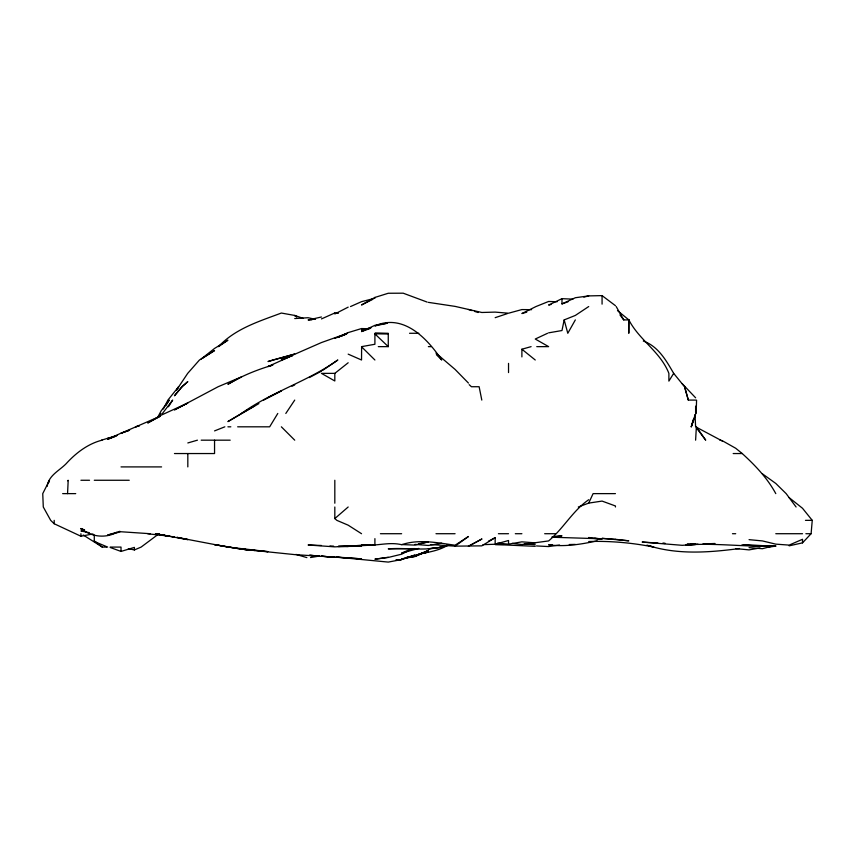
<?xml version="1.0" encoding="UTF-8"?>
<svg xmlns="http://www.w3.org/2000/svg" width="855" height="855" viewBox="0 0 855 855"><rect width="100%" height="100%" fill="white"/><g stroke="black" fill="none" stroke-linecap="round" stroke-linejoin="round"><path stroke-width="1.28" d="M696.162 413.457L696.579 400.087M67.556 493.624L68.197 480.264L67.556 480.777M695.607 440.175L696.376 426.816L705.717 440.175L696.387 427.842M789.144 545.832L802.514 542.861L811.106 533.712L812.25 520.353L802.514 508.276L789.144 497.631L786.151 493.624L775.784 483.449L762.425 473.83M588.71 306.55L575.34 315.431L564.172 319.909L561.981 330.532L548.621 332.841M695.607 414.664L691.268 426.816L693.287 419.527M47.196 486.335C48.682 474.675 60.694 470.197 67.556 462.181C77.014 452.167 88.514 443.627 102.023 440.175M691.268 426.816L695.211 414.664M48.682 482.69L49.494 480.264L42.75 493.624L43.284 506.994L50.68 520.353L54.196 523.752L80.926 536.235L92.949 533.948M157.801 417.101L161.103 410.934L169.258 400.087L165.859 405.655M578.311 506.994L588.71 503.103L593.092 493.624L615.429 493.624M163.369 409L167.911 400.087L178.62 386.727L176.835 389.869M176.654 389.869L187.694 373.368L199.461 359.998L214.552 350.55L202.304 358.33M575.34 319.909L567.795 333.279L564.172 319.909M348.177 354.141L361.537 359.998L361.612 346.638L374.907 344.266L374.907 333.888L388.266 333.685L388.266 346.638L378.305 346.638M277.79 413.457L269.667 426.816L237.658 426.816M643.302 341.049C658.179 346.243 666.227 360.511 673.676 373.368L668.888 381.095L668.888 373.368C660.434 351.726 639.284 340.204 628.853 319.909L623.733 319.909L619.961 314.918M168.467 406.766L172.657 400.087L162.45 413.457M285.816 413.457L294.729 400.087M157.822 417.561L161.103 413.457M588.71 499.715C572.7 510.788 563.456 528.497 548.621 540.926L521.892 544.539L512.177 543.363M361.537 533.712L348.177 525.184L336.849 520.353L334.818 518.568L348.177 506.994M201.182 359.036L214.552 348.434L227.911 340.183L218.549 346.638C235.072 328.705 259.204 321.341 281.359 313.048L294.729 315.442L296.835 316.724M334.818 373.368L334.818 380.977L321.448 373.368L334.818 373.368L348.177 362.766M430.781 544.56L455.084 546.153L468.444 536.513L455.084 545.212C437.439 542.797 419.003 538.853 401.626 544.699C388.213 541.439 375.035 546.826 361.537 544.795L370.044 544.913M159.019 533.712L141.128 547.082L134.374 549.947L128.389 548.643M322.57 370.429L337.832 359.998C307.811 381.405 271.527 391.857 241.473 413.457L227.911 421.601L258.905 403.581M483.022 544.646L495.163 544.25L495.163 537.677L481.803 545.853L455.084 546.153M263.671 400.087L281.359 390.885L268 397.554M321.448 371.166L309.286 377.568M447.657 545.244C439.352 550.492 429.349 552.073 419.848 553.858M241.42 413.457L254.64 405.901M427.137 302.082L403.197 293.19L388.266 293.254L374.907 297.433L361.537 304.979L372.673 299.378M159.981 416.417L147.733 422.979L161.103 415.209L187.822 403.036L174.463 409.908L218.143 386.727L241.281 376.98L227.911 384.28C241.88 375.794 257.216 369.681 272.863 365.064L268 366.538L292.292 355.552L281.359 359.164L292.292 355.573L281.637 359.998L321.448 342.556L347.504 333.279L338.27 337.233M488.483 541.183L495.163 537.677M292.036 386.257L294.729 384.868M348.177 307.137L334.818 313.967L334.818 312.973L338.462 313.229M411.65 549.092L401.626 554.2L388.266 557.449L374.907 559.181L388.266 557.268M572.914 299.143L561.981 298.673L548.621 305.043L551.048 304.476M547.563 333.279L535.251 339.029L548.621 346.638L536.758 346.638M561.981 298.673L561.981 303.91L575.34 297.732L588.71 295.905L602.07 295.616L615.429 305.663M159.981 416.332L121.015 433.271L129.511 430.257M338.377 337.084L348.177 332.595L361.537 328.555L368.826 328.758M321.448 318.926L334.818 312.973M350.529 306.55L361.537 301.665L373.688 298.566M408.914 549.979L401.626 553.089L418.779 548.408M340.889 336.261L345.751 334.273L334.818 338.356M214.552 430.899L224.833 426.816M116.675 532.419C105.229 538.639 90.908 536.833 80.926 528.508L84.538 529.929M116.152 436.061L107.645 439.32L121.015 433.175L129.511 430.225M119.924 531.308L107.645 535.048L121.015 531.757L150.202 533.712M370.044 328.48L361.537 331.58L374.907 325.317L387.048 323.233M447.539 545.276L441.714 547.339L428.355 548.782L436.852 547.702M561.981 303.91L568.051 301.783M447.785 545.03C428.708 552.095 408.059 547.318 388.266 548.857L414.985 548.589M495.163 317.675L507.314 313.625M117.37 435.366L101.489 440.175M421.066 553.388L428.355 551.176L414.985 555.643L428.355 550.994L414.985 556.316L401.626 559.085L414.985 555.066L401.626 559.555L388.266 562.088L336.026 557.054L346.959 557.77M110.306 547.51L121.015 551.432L134.374 547.392L134.374 549.947M749.055 547.617L762.425 548.707L773.519 545.768M526.755 312.15L521.892 313.55L535.967 306.55L548.621 301.462L557.118 301.751M187.822 442.954L197.441 440.175M521.892 356.909L521.892 349.225L531.094 346.638M495.163 544.25L508.533 540.499L508.533 544.175L497.599 543.128M135.624 426.816L139.258 425.876L135.518 426.816M371.262 327.647L361.537 330.137L363.974 329.859M449.003 545.223L439.288 547.392M583.847 297.123L588.71 295.905M597.207 540.841C581.357 544.325 564.834 546.965 548.621 544.849L552.266 544.806M417.422 554.649L428.355 551.988L421.066 553.484M308.602 319.909L321.448 316.991M387.048 323.286L374.907 325.915C403.389 313.133 427.34 338.452 441.714 359.998L436.371 354.654M739.49 548.536C708.816 552.576 676.818 555.023 646.925 545.105M418.629 543.695L428.355 541.91L414.985 545.105L401.626 544.56M759.988 547.959L749.055 549.883L735.695 548.589M508.533 544.175L521.892 541.846L535.251 542.861M441.714 543.203L428.355 545.469L414.985 544.368M310.515 557.545L319.022 556.113M588.71 503.103L602.07 501.083L615.429 505.968L615.429 506.994M406.488 557.471L408.914 557.107M411.341 556.755L414.985 556.22L428.355 550.449L414.985 556.562L406.488 557.599M768.976 547.082L775.784 546.089C745.742 547.147 715.859 542.743 685.892 544.977L695.607 544.464L682.247 545.319L642.158 542.07L657.944 543.053M559.555 545.02L548.621 546.569L536.47 545.939M552.266 537.09L561.981 535.818L552.266 536.716M83.352 530.731L80.926 530.976L89.422 532.718M321.448 545.49L308.089 544.988L334.818 546.869L354.248 545.918L338.462 546.441M361.537 545.212L356.685 545.608M367.618 329.282L361.537 329.827L363.974 329.709M353.04 545.907L348.177 546.292L373.688 545.052M294.729 318.552L308.089 317.729L315.538 319.364M698.033 544.175L687.099 544.197L695.607 544.336L690.744 544.218M702.895 543.93L715.047 543.491M338.462 546.484L361.537 546.302M569.27 544.528L575.34 544.411M503.67 544.421L495.163 544.507L535.251 546.324M755.136 545.811L742.984 545.084L775.784 546.024L741.766 545.041M308.089 319.909L311.808 319.909M388.266 333.279L374.907 333.279L388.266 333.685M409.545 333.279L418.811 333.279M428.355 346.638L431.209 346.638M673.676 373.368L684.556 386.727L688.328 400.087L695.607 400.087M227.911 426.816L230.829 426.816M201.182 440.175L230.198 440.175M174.463 453.545L214.552 453.545L214.552 440.175M733.184 453.545L742.226 453.545C755.147 465.323 767.405 478.116 775.784 493.624M121.015 466.905L161.584 466.905M80.926 480.264L89.529 480.264M94.285 480.264L129.233 480.264M62.65 493.624L75.721 493.624M805.463 520.353L812.25 520.353M380.422 533.712L401.626 533.712M435.986 533.712L455.084 533.712M498.422 533.712L508.533 533.712M515.309 533.712L521.892 533.712M544.667 533.712L555.419 533.712M732.468 533.712L735.695 533.712M775.784 533.712L802.514 533.712M805.88 533.712L811.106 533.712M588.71 541.525C610.566 540.83 632.369 542.797 653.808 547.082L650.313 546.014M83.224 535.006L102.279 547.082L106.576 547.082M110.167 547.082L121.015 547.082L121.015 551.432M531.607 309.67L521.892 309.574L508.533 313.219L495.163 312.107L481.803 312.481L455.084 306.389L428.355 302.36M338.462 546.313L348.177 546.591M757.562 545.907L762.425 546.11M348.177 557.845L361.537 558.86L294.729 554.617L241.281 549.124L214.552 544.635L241.281 549.124L268 551.646L227.911 547.082L176.889 537.357L187.822 539.505M552.266 537.239L602.07 538.821L588.71 537.977L602.07 539.077L594.781 538.223M329.955 545.95L333.6 546.142M319.022 555.985L309.307 555.333L319.022 556.007L310.515 555.355M524.318 543.887L535.251 544.731M147.733 533.787L169.6 536.171L167.174 535.636M749.055 539.644L762.425 540.926L775.784 544.143L789.144 545.105L802.514 539.281L802.514 542.861M588.71 537.506L591.136 537.795M174.463 536.876L172.026 536.587M155.867 533.958L169.6 536.213M161.103 534.931L174.463 537.036M187.822 539.676L155.396 533.712L159.96 534.674M157.555 533.926L159.917 534.332M162.311 534.76L164.748 535.198M719.931 440.175L722.336 440.731L735.695 448.255L742.226 453.545M295.937 554.393L306.87 557.599M468.444 309.478L472.088 310.622M474.514 311.38L478.159 312.524M294.729 315.442L303.226 318.391M107.645 547.082L94.285 541.461L94.285 535.006M696.718 427.393L722.336 441.041M294.729 315.709L296.835 316.916M94.285 540.873L102.279 547.082M521.892 349.225L535.251 359.998M617.492 310.611L628.788 319.845M435.986 353.136L455.084 369.413L468.444 383.072M469.192 384.675L471.426 386.727L479.131 386.727L481.803 400.087M374.907 333.888L388.266 346.638M361.537 346.756L374.907 359.998M281.359 426.816L294.729 440.175M682.247 383.735L695.607 397.799M789.144 497.696L796.091 506.994M616.198 306.55L623.733 319.909M684.556 386.727L688.328 400.087M695.03 414.664L695.607 426.816M695.607 406.168L695.607 413.457M602.07 295.616L602.07 304.145M508.533 363.386L508.533 372.577M374.907 297.433L374.907 298.256M374.907 538.639L374.907 545.266M334.818 480.264L334.818 503.221M334.818 506.994L334.818 518.568M187.822 453.545L187.822 466.905M80.926 533.712L80.926 536.235M54.196 520.353L54.196 523.752M628.853 319.909L628.788 333.279L628.788 319.909M181.965 386.727L174.463 395.78L182.083 386.727L187.822 381.608L181.965 386.727M481.803 539.035L468.444 546.27L481.803 539.035M272.916 359.998L268 361.547L294.729 354.045L272.937 359.998M113.726 437.023L107.645 438.476L113.726 436.98M401.626 559.469L395.63 560.282L401.626 559.555M665.233 543.459L662.807 543.331L665.233 543.459M615.429 539.302L602.07 538.361L628.788 540.82L615.429 539.302M334.818 557.31L321.448 556.178L334.818 557.31M254.64 550.481L241.281 549.102L254.64 550.492M84.57 530.153L80.926 528.818L84.538 530.153"/></g></svg>
